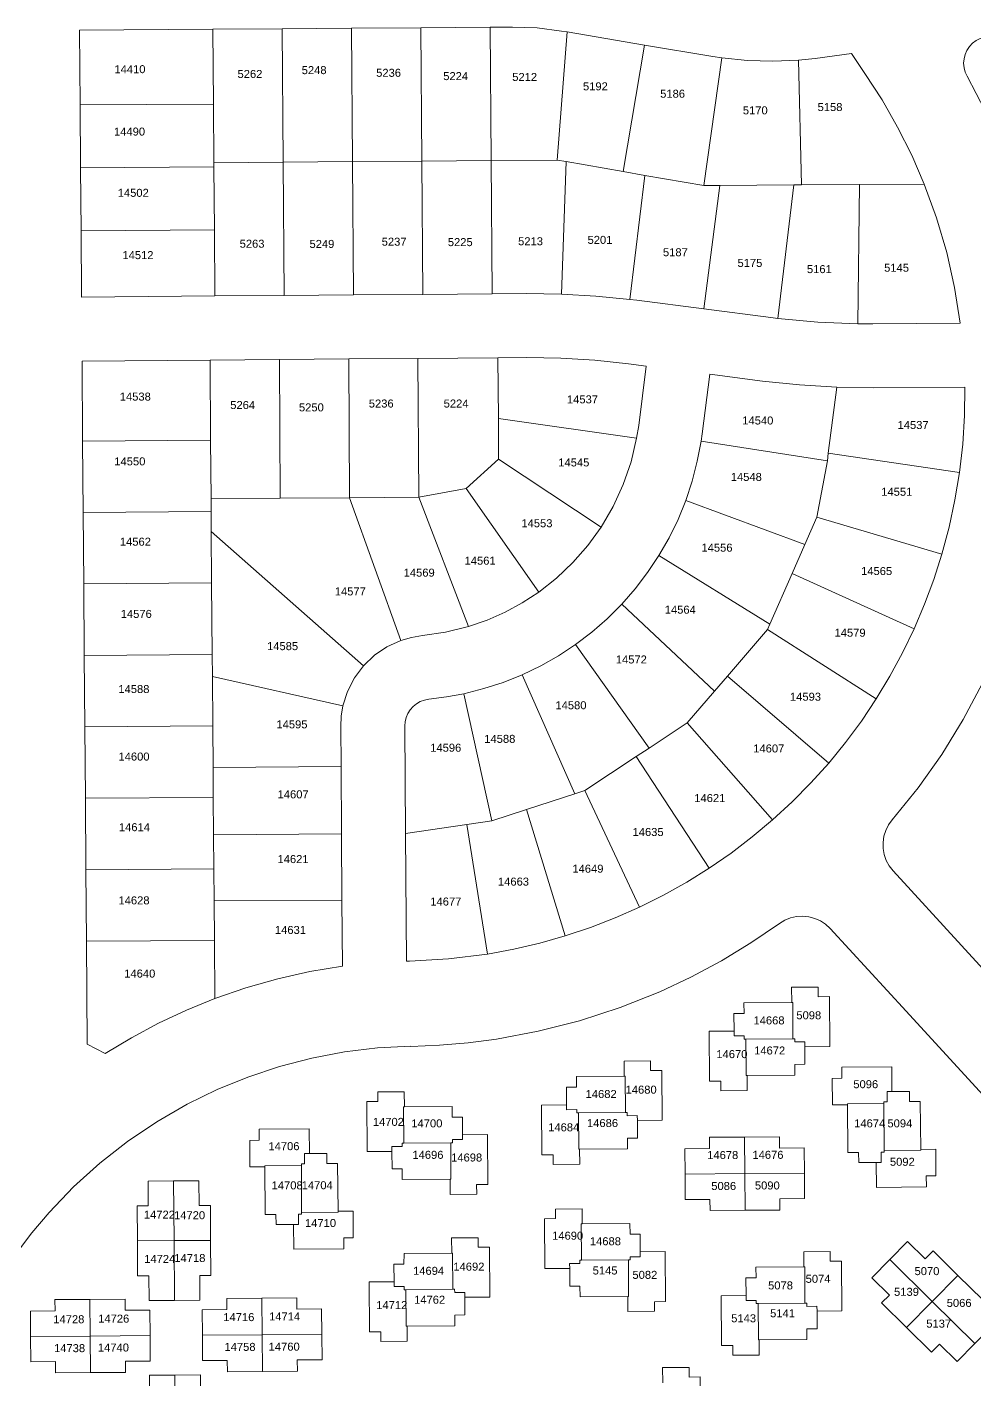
# Model space of a CAD drawing. Header units: feet. Extents: x 865220 to 2843432, y -2240498 to 970288.
# Drawn here: x 2839650 to 2840538, y 962051 to 963319 of the extents above; entities that cross this region are included whole.
import ezdxf
from ezdxf.enums import TextEntityAlignment as Align

# ---------------------------------------------------------------- set-up
doc = ezdxf.new("R2010")
doc.units = ezdxf.units.FT
doc.header["$LTSCALE"] = 0.015
doc.header["$MEASUREMENT"] = 0
doc.layers.add('Dakota County Addresses', color=7, linetype='Continuous')
doc.layers.add('Dakota County Parcels', color=7, linetype='Continuous')
doc.styles.add('Dimensions 100', font='arial.ttf')

# ---------------------------------------------------------------- blocks, each defined once
blk = doc.blocks.new('ACMAP_ANN_TEMPLATE_Dakota County Addresses')
at = {"layer": 'Dakota County Addresses', "style": 'Dimensions 100'}
blk.add_attdef('DakotaCountyAddress', text='', height=50, dxfattribs=at).set_placement((0, 0), align=Align.CENTER)

msp = doc.modelspace()

# ---------------------------------------------------------------- linework, layer by layer
at = {"layer": 'Dakota County Parcels', "lineweight": 5, "ltscale": 100}
for p, q in [((2839699, 963315.7), (2839823.9, 963316.6)), ((2839699.5, 963245.7), (2839699, 963315.7)), ((2839823.9, 963316.6), (2839888.9, 963317.1)), ((2839824.5, 963246.6), (2839823.9, 963316.6)), ((2839888.9, 963317.1), (2839953.9, 963317.6)), ((2839889.9, 963192.1), (2839888.9, 963317.1)), ((2839953.9, 963317.6), (2840018.9, 963318.1)), ((2839954.9, 963192.6), (2839953.9, 963317.6)), ((2840018.9, 963318.1), (2840083.9, 963318.6)), ((2840019.8, 963193.1), (2840018.9, 963318.1)), ((2840083.9, 963318.6), (2840104.8, 963318.7)), ((2840084.8, 963193.6), (2840083.9, 963318.6)), ((2840146.8, 963194), (2840156.3, 963314.1)), ((2840150.8, 963315), (2840156.3, 963314.1)), ((2840156.3, 963314.1), (2840228.7, 963301.9)), ((2840208.7, 963183.3), (2840228.7, 963301.9)), ((2840228.7, 963301.9), (2840292.6, 963291.1)), ((2840284.3, 963170.1), (2840301.2, 963289.8)), ((2840292.6, 963291.1), (2840301.2, 963289.8)), ((2840373, 963287.7), (2840388.7, 963289.3)), ((2840375.9, 963170.8), (2840373, 963287.7)), ((2840388.7, 963289.3), (2840422.6, 963293.8)), ((2840422.6, 963293.8), (2840435.4, 963275.2)), ((2839699.5, 963245.7), (2839824.5, 963246.6)), ((2839699.9, 963186.7), (2839699.5, 963245.7)), ((2839824.5, 963246.6), (2839824.9, 963191.6)), ((2839699.9, 963186.7), (2839824.9, 963187.6)), ((2839700.4, 963127.7), (2839699.9, 963186.7)), ((2839824.9, 963191.6), (2839889.9, 963192.1)), ((2839824.9, 963187.6), (2839824.9, 963191.6)), ((2839825.4, 963128.7), (2839824.9, 963187.6)), ((2839889.9, 963192.1), (2839954.9, 963192.6)), ((2839890.8, 963067.2), (2839889.9, 963192.1)), ((2839954.9, 963192.6), (2840019.8, 963193.1)), ((2839955.8, 963067.6), (2839954.9, 963192.6)), ((2840019.8, 963193.1), (2840084.8, 963193.6)), ((2840020.8, 963068.1), (2840019.8, 963193.1)), ((2840084.8, 963193.6), (2840146.8, 963194)), ((2840085.8, 963068.6), (2840084.8, 963193.6)), ((2840146.8, 963194), (2840155.2, 963192.6)), ((2840150.8, 963068.4), (2840155.2, 963192.6)), ((2840155.2, 963192.6), (2840208.7, 963183.3)), ((2840208.7, 963183.3), (2840228.9, 963179.7)), ((2840215, 963063.4), (2840228.9, 963179.7)), ((2840228.9, 963179.7), (2840284.3, 963170.1)), ((2840284.3, 963170.1), (2840299.3, 963170.2)), ((2840284.4, 963054.5), (2840299.3, 963170.2)), ((2840299.3, 963170.2), (2840368.7, 963170.7)), ((2840353.8, 963045.6), (2840368.7, 963170.7)), ((2840368.7, 963170.7), (2840375.9, 963170.8)), ((2840375.9, 963170.8), (2840430.2, 963171.2)), ((2840428.6, 963040.7), (2840430.2, 963171.2)), ((2840430.2, 963171.2), (2840490.9, 963171.6)), ((2839700.4, 963127.7), (2839825.4, 963128.7)), ((2839700.8, 963065.7), (2839700.4, 963127.7)), ((2839825.8, 963066.7), (2839825.4, 963128.7)), ((2839700.8, 963065.7), (2839825.8, 963066.7)), ((2839825.8, 963066.7), (2839890.8, 963067.2)), ((2839890.8, 963067.2), (2839955.8, 963067.6)), ((2839955.8, 963067.6), (2840020.8, 963068.1)), ((2840020.8, 963068.1), (2840085.8, 963068.6)), ((2840085.8, 963068.6), (2840117.8, 963068.9)), ((2840150.8, 963068.4), (2840117.8, 963068.9)), ((2840221.4, 963062.6), (2840215, 963063.4)), ((2840221.4, 963062.6), (2840284.4, 963054.5)), ((2840284.4, 963054.5), (2840347, 963046.4)), ((2840347, 963046.4), (2840353.8, 963045.6)), ((2840428.6, 963040.7), (2840442.6, 963040.7)), ((2840442.6, 963040.7), (2840524.7, 963041.3)), ((2840016.2, 963008.1), (2840091.2, 963008.7)), ((2840091.2, 963008.7), (2840118.2, 963008.9)), ((2840091.7, 962951.7), (2840091.2, 963008.7)), ((2839701.3, 963005.7), (2839821.3, 963006.6)), ((2839701.8, 962930.7), (2839701.3, 963005.7)), ((2839821.3, 963006.6), (2839886.3, 963007.1)), ((2839821.8, 962931.6), (2839821.3, 963006.6)), ((2839886.3, 963007.1), (2839951.3, 963007.6)), ((2839887.2, 962877.1), (2839886.3, 963007.1)), ((2839951.3, 963007.6), (2840016.2, 963008.1)), ((2839952.2, 962877.6), (2839951.3, 963007.6)), ((2840017.2, 962878.1), (2840016.2, 963008.1)), ((2840213.7, 963003.1), (2840230.3, 963001)), ((2840230.3, 963001), (2840223.2, 962945.2)), ((2840282.7, 962937.5), (2840289.9, 962993.3)), ((2840289.9, 962993.3), (2840339.4, 962986.9)), ((2840401, 962919.2), (2840409, 962981.2)), ((2840409, 962981.2), (2840443, 962980.7)), ((2840091.7, 962951.7), (2840221.3, 962933.3)), ((2840091.9, 962913.7), (2840091.7, 962951.7)), ((2840221.3, 962933.3), (2840223.2, 962945.2)), ((2840281.7, 962930.6), (2840282.7, 962937.5)), ((2839701.8, 962930.7), (2839821.8, 962931.6)), ((2839702.4, 962863.8), (2839701.8, 962930.7)), ((2839822.2, 962876.7), (2839821.8, 962931.6)), ((2840281.7, 962930.6), (2840400.1, 962912.2)), ((2840061.3, 962886.3), (2840091.9, 962913.7)), ((2840091.9, 962913.7), (2840188, 962849.9)), ((2840390.2, 962859.2), (2840400.1, 962912.2)), ((2840400.1, 962912.2), (2840401, 962919.2)), ((2840401, 962919.2), (2840524, 962901.3)), ((2840017.2, 962878.1), (2840061.3, 962886.3)), ((2840061.3, 962886.3), (2840129.5, 962789.1)), ((2839822.2, 962876.7), (2839887.2, 962877.1)), ((2839822.3, 962864.7), (2839822.2, 962876.7)), ((2839887.2, 962877.1), (2839952.2, 962877.6)), ((2839952.2, 962877.6), (2840017.2, 962878.1)), ((2839952.2, 962877.6), (2840000.2, 962743.8)), ((2840017.2, 962878.1), (2840063.6, 962756.9)), ((2840267.3, 962875), (2840379, 962833.8)), ((2839702.4, 962863.8), (2839822.3, 962864.7)), ((2839702.9, 962796.8), (2839702.4, 962863.8)), ((2839822.5, 962846), (2839822.3, 962864.7)), ((2840379, 962833.8), (2840390.2, 962859.2)), ((2840390.2, 962859.2), (2840507.5, 962824.8)), ((2839822.5, 962846), (2839965.1, 962720)), ((2839822.8, 962797.7), (2839822.5, 962846)), ((2840367.1, 962806.6), (2840379, 962833.8)), ((2840242.2, 962823.4), (2840346.3, 962759.1)), ((2840346.3, 962759.1), (2840367.1, 962806.6)), ((2840367.1, 962806.6), (2840481.5, 962754.7)), ((2839702.9, 962796.8), (2839822.8, 962797.7)), ((2839703.4, 962729.8), (2839702.9, 962796.8)), ((2839823.3, 962730.7), (2839822.8, 962797.7)), ((2840207.3, 962777.8), (2840294.2, 962696.1)), ((2840344, 962753.9), (2840346.3, 962759.1)), ((2840306.4, 962710.2), (2840344, 962753.9)), ((2840344, 962753.9), (2840445.9, 962689)), ((2839703.4, 962729.8), (2839823.3, 962730.7)), ((2839703.9, 962662.8), (2839703.4, 962729.8)), ((2839823.5, 962710.1), (2839823.3, 962730.7)), ((2840164, 962740), (2840232.9, 962642.8)), ((2839823.5, 962710.1), (2839945.9, 962682.4)), ((2839823.8, 962663.7), (2839823.5, 962710.1)), ((2840114, 962711.7), (2840163.3, 962600.1)), ((2840294.2, 962696.1), (2840306.4, 962710.2)), ((2840306.4, 962710.2), (2840401.4, 962628.9)), ((2840059.4, 962693.9), (2840085.5, 962574.7)), ((2840268.8, 962666.6), (2840294.2, 962696.1)), ((2840232.9, 962642.8), (2840268.8, 962666.6)), ((2840268.8, 962666.6), (2840348.8, 962575.6)), ((2839703.9, 962662.8), (2839823.8, 962663.7)), ((2839704.4, 962595.8), (2839703.9, 962662.8)), ((2839824.1, 962624.6), (2839823.8, 962663.7)), ((2839944.1, 962625.5), (2839943.8, 962663.1)), ((2840004.6, 962562.9), (2840003.8, 962663.6)), ((2840220.8, 962634.9), (2840232.9, 962642.8)), ((2840172.7, 962603.1), (2840220.8, 962634.9)), ((2840220.8, 962634.9), (2840289.4, 962530.3)), ((2839824.1, 962624.6), (2839944.1, 962625.5)), ((2839824.3, 962596.7), (2839824.1, 962624.6)), ((2839944.6, 962562.5), (2839944.1, 962625.5)), ((2840163.3, 962600.1), (2840172.7, 962603.1)), ((2840172.7, 962603.1), (2840224.1, 962493.8)), ((2839704.4, 962595.8), (2839824.3, 962596.7)), ((2839704.9, 962528.8), (2839704.4, 962595.8)), ((2839824.6, 962561.6), (2839824.3, 962596.7)), ((2840117.9, 962585.3), (2840163.3, 962600.1)), ((2840085.5, 962574.7), (2840117.9, 962585.3)), ((2840117.9, 962585.3), (2840154.4, 962466.8)), ((2840004.6, 962562.9), (2840062.2, 962571.3)), ((2840062.2, 962571.3), (2840085.5, 962574.7)), ((2840062.2, 962571.3), (2840081.5, 962449.8)), ((2839824.6, 962561.6), (2839944.6, 962562.5)), ((2839824.9, 962529.7), (2839824.6, 962561.6)), ((2839945, 962500.5), (2839944.6, 962562.5)), ((2840005.5, 962443.3), (2840004.6, 962562.9)), ((2839704.9, 962528.8), (2839824.9, 962529.7)), ((2839705.4, 962461.8), (2839704.9, 962528.8)), ((2839825.1, 962499.6), (2839824.9, 962529.7)), ((2839825.1, 962499.6), (2839945, 962500.5)), ((2839825.4, 962462.7), (2839825.1, 962499.6)), ((2839945.5, 962438.5), (2839945, 962500.5)), ((2839705.4, 962461.8), (2839825.4, 962462.7)), ((2839706.1, 962365.3), (2839705.4, 962461.8)), ((2839825.8, 962408.2), (2839825.4, 962462.7)), ((2840005.5, 962443.3), (2840008.3, 962443.3)), ((2840366.6, 962418.7), (2840391.4, 962418.9)), ((2840366.7, 962404.5), (2840366.6, 962418.7)), ((2840391.5, 962409.9), (2840391.4, 962418.9)), ((2840321.9, 962404.2), (2840366.7, 962404.5)), ((2840322, 962394.2), (2840321.9, 962404.2)), ((2840366.7, 962404.5), (2840367.6, 962404.5)), ((2840367.8, 962370.5), (2840367.6, 962404.5)), ((2840391.5, 962409.9), (2840402, 962410)), ((2840402.4, 962363.1), (2840402, 962410)), ((2840312.5, 962394.1), (2840322, 962394.2)), ((2840312.6, 962377.6), (2840312.5, 962394.1)), ((2840289.3, 962377.5), (2840312.6, 962377.6)), ((2840289.6, 962330.6), (2840289.3, 962377.5)), ((2840312.6, 962373.1), (2840312.6, 962377.6)), ((2839706.1, 962365.3), (2839722.9, 962356.5)), ((2840312.6, 962373.1), (2840322.1, 962373.1)), ((2840322.1, 962373.1), (2840322.1, 962370.1)), ((2840322.1, 962370.1), (2840323.8, 962370.1)), ((2840323.8, 962370.1), (2840367.8, 962370.5)), ((2840324.1, 962336.1), (2840323.8, 962370.1)), ((2840367.8, 962370.5), (2840369.5, 962370.5)), ((2840369.5, 962367.5), (2840369.5, 962370.5)), ((2840369.5, 962367.5), (2840379, 962367.6)), ((2840379, 962363), (2840379, 962367.6)), ((2840379, 962363), (2840402.4, 962363.1)), ((2840379.1, 962346.5), (2840379, 962363)), ((2840209.6, 962349.6), (2840234.4, 962349.7)), ((2840209.7, 962335.4), (2840209.6, 962349.6)), ((2840234.4, 962340.7), (2840234.4, 962349.7)), ((2840234.4, 962340.7), (2840244.9, 962340.8)), ((2840245.3, 962294), (2840244.9, 962340.8)), ((2840324.9, 962336.1), (2840369.7, 962336.4)), ((2840369.6, 962346.4), (2840379.1, 962346.5)), ((2840369.7, 962336.4), (2840369.6, 962346.4)), ((2840413.7, 962343.9), (2840460.5, 962344.2)), ((2840413.7, 962333.4), (2840413.7, 962343.9)), ((2840460.7, 962320.9), (2840460.5, 962344.2)), ((2840155.4, 962325), (2840164.9, 962325.1)), ((2840155.5, 962308.5), (2840155.4, 962325)), ((2840164.8, 962335.1), (2840209.7, 962335.4)), ((2840164.9, 962325.1), (2840164.8, 962335.1)), ((2840209.7, 962335.4), (2840210.5, 962335.4)), ((2840210.7, 962301.3), (2840210.5, 962335.4)), ((2840289.6, 962330.6), (2840300.1, 962330.7)), ((2840300.1, 962330.7), (2840300.2, 962321.7)), ((2840324.1, 962336.1), (2840324.9, 962336.1)), ((2840325, 962321.9), (2840324.9, 962336.1)), ((2840404.7, 962333.3), (2840413.7, 962333.4)), ((2840404.9, 962308.5), (2840404.7, 962333.3)), ((2839968.2, 962311.5), (2839978.7, 962311.6)), ((2839968.5, 962264.7), (2839968.2, 962311.5)), ((2839978.6, 962320.6), (2840003.4, 962320.8)), ((2839978.7, 962311.6), (2839978.6, 962320.6)), ((2840003.5, 962306.6), (2840003.4, 962320.8)), ((2840300.2, 962321.7), (2840325, 962321.9)), ((2840453.1, 962311.4), (2840456.1, 962311.4)), ((2840453.2, 962309.7), (2840453.1, 962311.4)), ((2840456.1, 962311.4), (2840456.1, 962320.9)), ((2840460.7, 962320.9), (2840456.1, 962320.9)), ((2840477.2, 962321), (2840460.7, 962320.9)), ((2840477.2, 962311.5), (2840477.2, 962321)), ((2840477.2, 962311.5), (2840487.2, 962311.6)), ((2840487.6, 962266.8), (2840487.2, 962311.6)), ((2840002.7, 962306.6), (2840003.5, 962306.6)), ((2840003, 962272.5), (2840002.7, 962306.6)), ((2840003.5, 962306.6), (2840048.4, 962307)), ((2840048.4, 962297), (2840048.4, 962307)), ((2840132.2, 962308.3), (2840155.5, 962308.5)), ((2840132.5, 962261.5), (2840132.2, 962308.3)), ((2840155.6, 962303.9), (2840155.5, 962308.5)), ((2840155.6, 962303.9), (2840165.1, 962304)), ((2840165.1, 962304), (2840165.1, 962301)), ((2840165.1, 962301), (2840166.8, 962301)), ((2840166.8, 962301), (2840210.7, 962301.3)), ((2840167, 962266.9), (2840166.8, 962301)), ((2840210.7, 962301.3), (2840212.4, 962301.3)), ((2840212.4, 962298.3), (2840212.4, 962301.3)), ((2840212.4, 962298.3), (2840221.9, 962298.4)), ((2840222, 962293.8), (2840221.9, 962298.4)), ((2840404.9, 962308.5), (2840419.1, 962308.6)), ((2840419.1, 962309.4), (2840453.2, 962309.7)), ((2840419.1, 962308.6), (2840419.1, 962309.4)), ((2840419.4, 962263.8), (2840419.1, 962308.6)), ((2840453.5, 962265.7), (2840453.2, 962309.7)), ((2839867.4, 962285.8), (2839914.2, 962286.1)), ((2839867.5, 962275.3), (2839867.4, 962285.8)), ((2839914.4, 962262.8), (2839914.2, 962286.1)), ((2840057.9, 962297), (2840048.4, 962297)), ((2840058.1, 962280.5), (2840057.9, 962297)), ((2840222, 962293.8), (2840245.3, 962294)), ((2840222.1, 962277.3), (2840222, 962293.8)), ((2839858.5, 962275.2), (2839867.5, 962275.3)), ((2839858.6, 962250.4), (2839858.5, 962275.2)), ((2840048.6, 962275.9), (2840058.1, 962275.9)), ((2840048.6, 962272.9), (2840048.6, 962275.9)), ((2840081.4, 962280.7), (2840058.1, 962280.5)), ((2840058.1, 962275.9), (2840058.1, 962280.5)), ((2840081.7, 962233.9), (2840081.4, 962280.7)), ((2840212.6, 962277.3), (2840222.1, 962277.3)), ((2840212.7, 962267.3), (2840212.6, 962277.3)), ((2840289.6, 962278.1), (2840322.4, 962278.3)), ((2840289.6, 962267.6), (2840289.6, 962278.1)), ((2840322.4, 962278.3), (2840355.2, 962278.5)), ((2840322.6, 962244), (2840322.4, 962278.3)), ((2840355.2, 962278.5), (2840355.3, 962268)), ((2839914.4, 962262.8), (2839909.8, 962262.8)), ((2839909.9, 962253.3), (2839909.8, 962262.8)), ((2839930.9, 962262.9), (2839914.4, 962262.8)), ((2839930.9, 962253.4), (2839930.9, 962262.9)), ((2839968.5, 962264.7), (2839991.9, 962264.9)), ((2839991.8, 962269.5), (2840001.3, 962269.5)), ((2839991.9, 962264.9), (2839991.8, 962269.5)), ((2839992, 962248.4), (2839991.9, 962264.9)), ((2840001.3, 962272.5), (2840003, 962272.5)), ((2840001.3, 962269.5), (2840001.3, 962272.5)), ((2840003, 962272.5), (2840047, 962272.9)), ((2840047.2, 962238.8), (2840047, 962272.9)), ((2840047, 962272.9), (2840048.6, 962272.9)), ((2840132.5, 962261.5), (2840143, 962261.6)), ((2840143, 962261.6), (2840143.1, 962252.6)), ((2840167, 962266.9), (2840167.8, 962266.9)), ((2840167.8, 962266.9), (2840212.7, 962267.3)), ((2840167.9, 962252.8), (2840167.8, 962266.9)), ((2840266.5, 962267.4), (2840289.6, 962267.6)), ((2840266.7, 962243.6), (2840266.5, 962267.4)), ((2840355.3, 962268), (2840378.5, 962268.2)), ((2840378.6, 962244.4), (2840378.5, 962268.2)), ((2840419.4, 962263.8), (2840429.4, 962263.9)), ((2840429.4, 962263.9), (2840429.5, 962254.4)), ((2840450.6, 962254.5), (2840450.5, 962264)), ((2840450.5, 962264), (2840453.5, 962264)), ((2840453.5, 962265.7), (2840487.6, 962265.9)), ((2840453.5, 962264), (2840453.5, 962265.7)), ((2840487.6, 962266.8), (2840501.7, 962266.9)), ((2840487.6, 962265.9), (2840487.6, 962266.8)), ((2840501.9, 962242.1), (2840501.7, 962266.9)), ((2839858.6, 962250.4), (2839872.8, 962250.5)), ((2839872.8, 962251.3), (2839906.9, 962251.6)), ((2839872.8, 962250.5), (2839872.8, 962251.3)), ((2839873.1, 962205.7), (2839872.8, 962250.5)), ((2839906.9, 962251.6), (2839906.9, 962253.3)), ((2839906.9, 962253.3), (2839909.9, 962253.3)), ((2839907.2, 962207.6), (2839906.9, 962251.6)), ((2839930.9, 962253.4), (2839940.9, 962253.5)), ((2839941.3, 962208.7), (2839940.9, 962253.5)), ((2839992, 962248.4), (2840001.5, 962248.5)), ((2840001.5, 962248.5), (2840001.5, 962238.5)), ((2840143.1, 962252.6), (2840167.9, 962252.8)), ((2840429.5, 962254.4), (2840446, 962254.5)), ((2840446, 962254.5), (2840450.6, 962254.5)), ((2840446.2, 962231.1), (2840446, 962254.5)), ((2839763.3, 962237), (2839787.1, 962237.2)), ((2839763.4, 962213.9), (2839763.3, 962237)), ((2839787.1, 962237.2), (2839810.9, 962237.4)), ((2839787.5, 962181.2), (2839787.1, 962237.2)), ((2839811.1, 962214.2), (2839810.9, 962237.4)), ((2840001.5, 962238.5), (2840046.4, 962238.8)), ((2840046.5, 962224.6), (2840046.4, 962238.8)), ((2840046.4, 962238.8), (2840047.2, 962238.8)), ((2840266.7, 962243.6), (2840322.6, 962244)), ((2840266.8, 962219.7), (2840266.7, 962243.6)), ((2840322.6, 962244), (2840378.6, 962244.4)), ((2840322.9, 962209.7), (2840322.6, 962244)), ((2840378.8, 962220.6), (2840378.6, 962244.4)), ((2840492.9, 962242), (2840501.9, 962242.1)), ((2840493, 962231.5), (2840492.9, 962242)), ((2840046.5, 962224.6), (2840071.3, 962224.8)), ((2840071.2, 962233.8), (2840081.7, 962233.9)), ((2840071.3, 962224.8), (2840071.2, 962233.8)), ((2840446.2, 962231.1), (2840493, 962231.5)), ((2839752.9, 962213.8), (2839763.4, 962213.9)), ((2839753.2, 962181), (2839752.9, 962213.8)), ((2839811.1, 962214.2), (2839821.6, 962214.3)), ((2839821.8, 962181.5), (2839821.6, 962214.3)), ((2840145.2, 962210.8), (2840170.1, 962211)), ((2840145.3, 962201.9), (2840145.2, 962210.8)), ((2840170.2, 962196.9), (2840170.1, 962211)), ((2840266.8, 962219.7), (2840290, 962219.9)), ((2840290, 962219.9), (2840290.1, 962209.4)), ((2840290.1, 962209.4), (2840322.9, 962209.7)), ((2840322.9, 962209.7), (2840355.7, 962209.9)), ((2840355.6, 962220.4), (2840378.8, 962220.6)), ((2840355.7, 962209.9), (2840355.6, 962220.4)), ((2839873.1, 962205.7), (2839883.1, 962205.8)), ((2839883.1, 962205.8), (2839883.2, 962196.3)), ((2839904.3, 962196.4), (2839904.2, 962205.9)), ((2839904.2, 962205.9), (2839907.2, 962205.9)), ((2839907.2, 962207.6), (2839941.3, 962207.9)), ((2839907.2, 962205.9), (2839907.2, 962207.6)), ((2839941.3, 962208.7), (2839955.4, 962208.8)), ((2839941.3, 962207.9), (2839941.3, 962208.7)), ((2839955.6, 962184), (2839955.4, 962208.8)), ((2840134.8, 962201.8), (2840145.3, 962201.9)), ((2840135.2, 962155), (2840134.8, 962201.8)), ((2840169.6, 962162.8), (2840169.3, 962196.9)), ((2840169.3, 962196.9), (2840170.2, 962196.9)), ((2840170.2, 962196.9), (2840215, 962197.2)), ((2840215.1, 962187.2), (2840215, 962197.2)), ((2839883.2, 962196.3), (2839899.7, 962196.4)), ((2839899.7, 962196.4), (2839904.3, 962196.4)), ((2839899.9, 962173.1), (2839899.7, 962196.4)), ((2840224.6, 962187.3), (2840215.1, 962187.2)), ((2840224.7, 962170.8), (2840224.6, 962187.3)), ((2839753.2, 962181), (2839787.5, 962181.2)), ((2839753.4, 962148.1), (2839753.2, 962181)), ((2839787.5, 962181.2), (2839821.8, 962181.5)), ((2839787.9, 962125.2), (2839787.5, 962181.2)), ((2839822.1, 962148.7), (2839821.8, 962181.5)), ((2839899.9, 962173.1), (2839946.7, 962173.4)), ((2839946.6, 962183.9), (2839955.6, 962184)), ((2839946.7, 962173.4), (2839946.6, 962183.9)), ((2840047.8, 962183.8), (2840072.6, 962184)), ((2840047.8, 962183.8), (2840047.9, 962169.6)), ((2840072.7, 962175), (2840072.6, 962184)), ((2840072.7, 962175), (2840083.2, 962175.1)), ((2840083.5, 962128.2), (2840083.2, 962175.1)), ((2840458.6, 962163.5), (2840475.3, 962180.4)), ((2840475.3, 962180.4), (2840491.8, 962164.2)), ((2840491.8, 962164.2), (2840499.2, 962171.7)), ((2840499.2, 962171.7), (2840522.6, 962148.6)), ((2839993.6, 962159.2), (2840003.1, 962159.3)), ((2839993.8, 962142.7), (2839993.6, 962159.2)), ((2840003.1, 962159.3), (2840003.2, 962169.1)), ((2840003.2, 962169.1), (2840047.9, 962169.6)), ((2840047.9, 962169.6), (2840048.7, 962169.6)), ((2840049, 962135.6), (2840048.7, 962169.6)), ((2840158.4, 962159.7), (2840167.9, 962159.8)), ((2840158.5, 962155.1), (2840158.4, 962159.7)), ((2840167.9, 962162.8), (2840169.6, 962162.8)), ((2840167.9, 962159.8), (2840167.9, 962162.8)), ((2840169.6, 962162.8), (2840213.6, 962163.1)), ((2840213.8, 962129), (2840213.6, 962163.1)), ((2840213.6, 962163.1), (2840215.2, 962163.1)), ((2840215.2, 962166.1), (2840224.7, 962166.2)), ((2840215.2, 962163.1), (2840215.2, 962166.1)), ((2840248, 962170.9), (2840224.7, 962170.8)), ((2840224.7, 962166.2), (2840224.7, 962170.8)), ((2840248.4, 962124.1), (2840248, 962170.9)), ((2840377.9, 962170.8), (2840402.8, 962171)), ((2840378, 962156.7), (2840377.9, 962170.8)), ((2840402.8, 962162), (2840402.8, 962171)), ((2840402.8, 962162), (2840413.3, 962162.1)), ((2840413.7, 962115.3), (2840413.3, 962162.1)), ((2840441.9, 962146.5), (2840458.6, 962163.5)), ((2840458.6, 962163.5), (2840498.5, 962124.2)), ((2839763.9, 962148.2), (2839753.4, 962148.1)), ((2839764.1, 962125.1), (2839763.9, 962148.2)), ((2839811.6, 962148.6), (2839822.1, 962148.7)), ((2839811.7, 962125.4), (2839811.6, 962148.6)), ((2840135.2, 962155), (2840158.5, 962155.1)), ((2840158.6, 962138.6), (2840158.5, 962155.1)), ((2840323.9, 962129.8), (2840323.8, 962146.3)), ((2840323.8, 962146.3), (2840333.3, 962146.3)), ((2840333.2, 962156.3), (2840378, 962156.7)), ((2840333.3, 962146.3), (2840333.2, 962156.3)), ((2840378, 962156.7), (2840378.9, 962156.7)), ((2840379.1, 962122.6), (2840378.9, 962156.7)), ((2840458.4, 962130.2), (2840441.9, 962146.5)), ((2840498.5, 962124.2), (2840522.6, 962148.6)), ((2840522.6, 962148.6), (2840546, 962125.6)), ((2839970.4, 962142.6), (2839993.8, 962142.7)), ((2839970.8, 962095.7), (2839970.4, 962142.6)), ((2839993.8, 962138.2), (2839993.8, 962142.7)), ((2839993.8, 962138.2), (2840003.3, 962138.2)), ((2840003.3, 962138.2), (2840003.3, 962135.2)), ((2840003.3, 962135.2), (2840005, 962135.2)), ((2840005, 962135.2), (2840049, 962135.6)), ((2840005.2, 962101.2), (2840005, 962135.2)), ((2840049, 962135.6), (2840050.6, 962135.6)), ((2840050.7, 962132.6), (2840050.6, 962135.6)), ((2840158.6, 962138.6), (2840168.1, 962138.7)), ((2840168.1, 962138.7), (2840168.2, 962128.7)), ((2839675.9, 962125.9), (2839708.7, 962126.2)), ((2839676, 962115.4), (2839675.9, 962125.9)), ((2839708.7, 962126.2), (2839741.6, 962126.4)), ((2839709, 962091.8), (2839708.7, 962126.2)), ((2839741.6, 962126.4), (2839741.6, 962115.9)), ((2839764.1, 962125.1), (2839787.9, 962125.2)), ((2839787.9, 962125.2), (2839811.7, 962125.4)), ((2839837.1, 962127.1), (2839869.9, 962127.3)), ((2839837.1, 962116.6), (2839837.1, 962127.1)), ((2839869.9, 962127.3), (2839902.7, 962127.6)), ((2839870.1, 962093), (2839869.9, 962127.3)), ((2839902.7, 962127.6), (2839902.8, 962117.1)), ((2840050.7, 962132.6), (2840060.2, 962132.6)), ((2840060.2, 962128.1), (2840060.2, 962132.6)), ((2840060.2, 962128.1), (2840083.5, 962128.2)), ((2840060.3, 962111.6), (2840060.2, 962128.1)), ((2840168.2, 962128.7), (2840213, 962129)), ((2840213, 962129), (2840213.8, 962129)), ((2840213.1, 962114.9), (2840213, 962129)), ((2840237.9, 962124), (2840248.4, 962124.1)), ((2840237.9, 962115), (2840237.9, 962124)), ((2840300.6, 962129.6), (2840323.9, 962129.8)), ((2840300.9, 962082.8), (2840300.6, 962129.6)), ((2840324, 962125.2), (2840323.9, 962129.8)), ((2840324, 962125.2), (2840333.5, 962125.2)), ((2840333.5, 962125.2), (2840333.5, 962122.3)), ((2840333.5, 962122.3), (2840335.1, 962122.3)), ((2840335.1, 962122.3), (2840379.1, 962122.6)), ((2840335.4, 962088.2), (2840335.1, 962122.3)), ((2840379.1, 962122.6), (2840380.8, 962122.6)), ((2840380.8, 962119.6), (2840380.8, 962122.6)), ((2840451, 962122.8), (2840458.4, 962130.2)), ((2840451, 962122.8), (2840474.4, 962099.7)), ((2840474.4, 962099.7), (2840498.5, 962124.2)), ((2840498.5, 962124.2), (2840538.4, 962084.9)), ((2839652.8, 962115.2), (2839676, 962115.4)), ((2839653, 962091.4), (2839652.8, 962115.2)), ((2839741.6, 962115.9), (2839764.8, 962116.1)), ((2839764.8, 962116.1), (2839765, 962092.2)), ((2839814, 962116.4), (2839837.1, 962116.6)), ((2839814.1, 962092.6), (2839814, 962116.4)), ((2839902.8, 962117.1), (2839925.9, 962117.2)), ((2839925.9, 962117.2), (2839926.1, 962093.4)), ((2840050.8, 962111.5), (2840060.3, 962111.6)), ((2840050.9, 962101.5), (2840050.8, 962111.5)), ((2840213.1, 962114.9), (2840237.9, 962115)), ((2840380.8, 962119.6), (2840390.3, 962119.7)), ((2840390.4, 962115.1), (2840390.3, 962119.7)), ((2840390.4, 962115.1), (2840413.7, 962115.3)), ((2840390.5, 962098.6), (2840390.4, 962115.1)), ((2839970.8, 962095.7), (2839981.3, 962095.8)), ((2839981.3, 962095.8), (2839981.3, 962086.8)), ((2840005.2, 962101.2), (2840006.1, 962101.2)), ((2840006.1, 962101.2), (2840050.9, 962101.5)), ((2840006.2, 962087), (2840006.1, 962101.2)), ((2840381, 962098.5), (2840390.5, 962098.6)), ((2840381, 962088.5), (2840381, 962098.5)), ((2840474.4, 962099.7), (2840497.8, 962076.7)), ((2840555.1, 962101.8), (2840538.4, 962084.9)), ((2839653, 962091.4), (2839709, 962091.8)), ((2839653.2, 962067.6), (2839653, 962091.4)), ((2839709, 962091.8), (2839765, 962092.2)), ((2839709.2, 962057.5), (2839709, 962091.8)), ((2839765, 962092.2), (2839765.1, 962068.4)), ((2839814.1, 962092.6), (2839870.1, 962093)), ((2839814.3, 962068.8), (2839814.1, 962092.6)), ((2839870.1, 962093), (2839926.1, 962093.4)), ((2839870.4, 962058.7), (2839870.1, 962093)), ((2839926.1, 962093.4), (2839926.3, 962069.6)), ((2839981.3, 962086.8), (2840006.2, 962087)), ((2840300.9, 962082.8), (2840311.4, 962082.8)), ((2840311.4, 962082.8), (2840311.5, 962073.8)), ((2840335.4, 962088.2), (2840336.2, 962088.2)), ((2840336.2, 962088.2), (2840381, 962088.5)), ((2840336.3, 962074), (2840336.2, 962088.2)), ((2840497.8, 962076.7), (2840505.2, 962084.2)), ((2840505.2, 962084.2), (2840521.7, 962067.9)), ((2840538.4, 962084.9), (2840521.7, 962067.9)), ((2840311.5, 962073.8), (2840336.3, 962074)), ((2839653.2, 962067.6), (2839676.3, 962067.8)), ((2839676.3, 962067.8), (2839676.4, 962057.3)), ((2839676.4, 962057.3), (2839709.2, 962057.5)), ((2839709.2, 962057.5), (2839742.1, 962057.7)), ((2839742, 962068.2), (2839765.1, 962068.4)), ((2839742.1, 962057.7), (2839742, 962068.2)), ((2839814.3, 962068.8), (2839837.5, 962068.9)), ((2839837.5, 962068.9), (2839837.6, 962058.4)), ((2839837.6, 962058.4), (2839870.4, 962058.7)), ((2839870.4, 962058.7), (2839903.2, 962058.9)), ((2839903.1, 962069.4), (2839926.3, 962069.6)), ((2839903.2, 962058.9), (2839903.1, 962069.4)), ((2840245.6, 962062.3), (2840270.5, 962062.4)), ((2840245.6, 962062.3), (2840245.8, 962048.1)), ((2840270.5, 962053.4), (2840270.5, 962062.4)), ((2839764.6, 962055.1), (2839788.4, 962055.2)), ((2839764.8, 962031.9), (2839764.6, 962055.1)), ((2839788.4, 962055.2), (2839812.2, 962055.4)), ((2839788.8, 961999.2), (2839788.4, 962055.2)), ((2839812.4, 962032.2), (2839812.2, 962055.4)), ((2840270.5, 962053.4), (2840281, 962053.5)), ((2840281.4, 962006.7), (2840281, 962053.5))]:
    msp.add_line(p, q, dxfattribs=at)
for points in [[(2840150.8, 963315), (2840127.9, 963317.9), (2840104.8, 963318.7)], [(2840551.6, 963309.8), (2840547.5, 963309.3), (2840543.4, 963308), (2840539.7, 963306.1), (2840536.3, 963303.5), (2840533.4, 963300.5), (2840531, 963296.9), (2840529.3, 963293.1), (2840528.3, 963289), (2840527.9, 963284.8), (2840528.3, 963280.6), (2840529.4, 963276.5), (2840531.1, 963272.6)], [(2840301.2, 963289.8), (2840325.1, 963287.3), (2840349.1, 963286.6), (2840373, 963287.7)], [(2840490.9, 963171.6), (2840479.2, 963198.6), (2840466, 963224.9), (2840451.4, 963250.5), (2840435.4, 963275.2)], [(2840576, 963172.3), (2840563, 963206.6), (2840548.1, 963240.1), (2840531.1, 963272.6)], [(2840524.7, 963041.3), (2840519.4, 963074.6), (2840512, 963107.5), (2840502.5, 963139.9), (2840490.9, 963171.6)], [(2840215, 963063.4), (2840182.9, 963066.5), (2840150.8, 963068.4)], [(2840353.8, 963045.6), (2840391.1, 963042.1), (2840428.6, 963040.7)], [(2840213.7, 963003.1), (2840182, 963006.5), (2840150.1, 963008.4), (2840118.2, 963008.9)], [(2840339.4, 962986.9), (2840374.1, 962983.3), (2840409, 962981.2)], [(2840443, 962980.7), (2840528.9, 962981.3), (2840528.9, 962981.3)], [(2840524, 962901.3), (2840527, 962927.9), (2840528.6, 962954.6), (2840528.9, 962981.3)], [(2840188, 962849.9), (2840199.4, 962869.4), (2840208.8, 962889.9), (2840216.1, 962911.3), (2840221.3, 962933.3)], [(2840267.3, 962875), (2840273.3, 962893.2), (2840278.1, 962911.7), (2840281.7, 962930.6)], [(2840507.5, 962824.8), (2840514.3, 962850), (2840519.7, 962875.6), (2840524, 962901.3)], [(2840242.2, 962823.4), (2840251.7, 962840), (2840260.1, 962857.2), (2840267.3, 962875)], [(2840129.5, 962789.1), (2840146.2, 962802.2), (2840161.6, 962816.8), (2840175.5, 962832.7), (2840188, 962849.9)], [(2840207.3, 962777.8), (2840219.9, 962792.2), (2840231.6, 962807.4), (2840242.2, 962823.4)], [(2840481.5, 962754.7), (2840491.3, 962777.7), (2840500, 962801), (2840507.5, 962824.8)], [(2840063.6, 962756.9), (2840081, 962762.9), (2840097.9, 962770.3), (2840114.1, 962779.1), (2840129.5, 962789.1)], [(2840164, 962740), (2840179.2, 962751.6), (2840193.7, 962764.2), (2840207.3, 962777.8)], [(2840020.4, 962748.3), (2840042.2, 962751.6), (2840063.6, 962756.9)], [(2840000.2, 962743.8), (2839987.2, 962737.8), (2839975.4, 962729.9), (2839965.1, 962720)], [(2840020.4, 962748.3), (2840010.2, 962746.7), (2840000.2, 962743.8)], [(2840445.9, 962689), (2840458.8, 962710.3), (2840470.7, 962732.2), (2840481.5, 962754.7)], [(2840114, 962711.7), (2840131.3, 962720), (2840148, 962729.5), (2840164, 962740)], [(2840460.9, 962575.7), (2840485.1, 962605.6), (2840507.3, 962637), (2840527.5, 962669.7), (2840545.6, 962703.6), (2840561.6, 962738.6)], [(2839965.1, 962720), (2839956.6, 962708.6), (2839950.2, 962696), (2839945.9, 962682.4)], [(2840059.4, 962693.9), (2840078, 962698.6), (2840096.2, 962704.5), (2840114, 962711.7)], [(2840026.3, 962688.6), (2840043, 962690.8), (2840059.4, 962693.9)], [(2839945.9, 962682.4), (2839944.3, 962672.8), (2839943.8, 962663.1)], [(2840026.3, 962688.6), (2840022.3, 962687.9), (2840018.4, 962686.5), (2840014.9, 962684.5), (2840011.7, 962681.9), (2840008.9, 962678.9), (2840006.7, 962675.4), (2840005.1, 962671.6), (2840004.1, 962667.6), (2840003.8, 962663.6)], [(2840401.4, 962628.9), (2840417.1, 962648.2), (2840432, 962668.2), (2840445.9, 962689)], [(2840348.8, 962575.6), (2840367.2, 962592.6), (2840384.7, 962610.3), (2840401.4, 962628.9)], [(2840289.4, 962530.3), (2840309.9, 962544.5), (2840329.7, 962559.6), (2840348.8, 962575.6)], [(2840460.9, 962575.7), (2840457.5, 962571), (2840454.9, 962565.8), (2840453.1, 962560.3), (2840452.3, 962554.5), (2840452.4, 962548.7), (2840453.4, 962543), (2840455.3, 962537.5), (2840458.1, 962532.4), (2840461.7, 962527.8)], [(2840224.1, 962493.8), (2840246.4, 962504.9), (2840268.2, 962517.1), (2840289.4, 962530.3)], [(2840461.7, 962527.8), (2840590, 962388), (2840731.3, 962234.1)], [(2840154.4, 962466.8), (2840178, 962474.7), (2840201.3, 962483.7), (2840224.1, 962493.8)], [(2840009.6, 962363.3), (2840036.4, 962364.5), (2840063.2, 962366.7), (2840089.8, 962370.2), (2840129.1, 962377.5), (2840167.8, 962387.3), (2840205.8, 962399.7), (2840242.9, 962414.5), (2840272.2, 962428.2), (2840300.8, 962443.5), (2840328.5, 962460.3), (2840355.2, 962478.5)], [(2840402.8, 962473.8), (2840398.5, 962477.7), (2840393.7, 962480.9), (2840388.4, 962483.3), (2840382.8, 962484.8), (2840377, 962485.4), (2840371.2, 962485.1), (2840365.5, 962483.8), (2840360.1, 962481.6), (2840355.2, 962478.6)], [(2840081.5, 962449.8), (2840106.1, 962454.4), (2840130.4, 962460), (2840154.4, 962466.8)], [(2840402.8, 962473.8), (2840473.9, 962396.3), (2840590.6, 962269), (2840672.3, 962180)], [(2839945.5, 962438.5), (2839915, 962433.5), (2839884.8, 962426.7), (2839855, 962418.3), (2839825.8, 962408.2)], [(2840008.3, 962443.3), (2840045, 962445.3), (2840081.5, 962449.8)], [(2839825.8, 962408.2), (2839799.1, 962397.4), (2839772.9, 962385.1), (2839747.5, 962371.4), (2839722.9, 962356.5)], [(2840009.6, 962363.5), (2839978.4, 962361.8), (2839947.3, 962358.1), (2839916.6, 962352.3), (2839886.4, 962344.4), (2839856.8, 962334.6), (2839828, 962322.8), (2839800, 962309.2), (2839771.3, 962292.6), (2839743.9, 962274.1), (2839717.9, 962253.7), (2839693.3, 962231.5), (2839670.4, 962207.6), (2839654.1, 962188.4), (2839638.9, 962168.3), (2839624.8, 962147.4)]]:
    msp.add_lwpolyline(points, dxfattribs=at)

# ---------------------------------------------------------------- block references
at = {"layer": 'Dakota County Addresses', "lineweight": 5, "ltscale": 100, "xscale": 0.15, "yscale": 0.15, "zscale": 0.15}
for p, values in [((2839746.2, 963275.5), {'DakotaCountyAddress': '14410'}), ((2839858.7, 963271), {'DakotaCountyAddress': '5262'}), ((2839918.9, 963274.6), {'DakotaCountyAddress': '5248'}), ((2839988.7, 963272.1), {'DakotaCountyAddress': '5236'}), ((2840051.6, 963269), {'DakotaCountyAddress': '5224'}), ((2840116.3, 963268.2), {'DakotaCountyAddress': '5212'}), ((2840182.6, 963259.4), {'DakotaCountyAddress': '5192'}), ((2840255, 963252.5), {'DakotaCountyAddress': '5186'}), ((2840332.5, 963236.9), {'DakotaCountyAddress': '5170'}), ((2840402.6, 963240), {'DakotaCountyAddress': '5158'}), ((2839745.8, 963217), {'DakotaCountyAddress': '14490'}), ((2839749.3, 963159.6), {'DakotaCountyAddress': '14502'}), ((2840186.9, 963115.5), {'DakotaCountyAddress': '5201'}), ((2839860.7, 963111.9), {'DakotaCountyAddress': '5263'}), ((2839926.2, 963111.7), {'DakotaCountyAddress': '5249'}), ((2839993.9, 963113.8), {'DakotaCountyAddress': '5237'}), ((2840055.9, 963113.4), {'DakotaCountyAddress': '5225'}), ((2840121.8, 963114.2), {'DakotaCountyAddress': '5213'}), ((2840257.6, 963103.9), {'DakotaCountyAddress': '5187'}), ((2839753.7, 963101.2), {'DakotaCountyAddress': '14512'}), ((2840327.5, 963093.9), {'DakotaCountyAddress': '5175'}), ((2840392.6, 963088.1), {'DakotaCountyAddress': '5161'}), ((2840465, 963089.4), {'DakotaCountyAddress': '5145'}), ((2839751.2, 962968.6), {'DakotaCountyAddress': '14538'}), ((2840170.5, 962966), {'DakotaCountyAddress': '14537'}), ((2839851.9, 962960.7), {'DakotaCountyAddress': '5264'}), ((2839916.3, 962958.5), {'DakotaCountyAddress': '5250'}), ((2839981.8, 962962.1), {'DakotaCountyAddress': '5236'}), ((2840052, 962962.1), {'DakotaCountyAddress': '5224'}), ((2840334.9, 962946.2), {'DakotaCountyAddress': '14540'}), ((2840480.5, 962942), {'DakotaCountyAddress': '14537'}), ((2839746.1, 962907.9), {'DakotaCountyAddress': '14550'}), ((2840162.4, 962906.9), {'DakotaCountyAddress': '14545'}), ((2840324.1, 962893.3), {'DakotaCountyAddress': '14548'}), ((2840465.2, 962879.4), {'DakotaCountyAddress': '14551'}), ((2840127.8, 962849.9), {'DakotaCountyAddress': '14553'}), ((2839751.3, 962832.6), {'DakotaCountyAddress': '14562'}), ((2840296.6, 962827), {'DakotaCountyAddress': '14556'}), ((2840074.5, 962814.8), {'DakotaCountyAddress': '14561'}), ((2840017.4, 962803.6), {'DakotaCountyAddress': '14569'}), ((2840446.3, 962805.1), {'DakotaCountyAddress': '14565'}), ((2839952.8, 962786), {'DakotaCountyAddress': '14577'}), ((2839752.1, 962764.9), {'DakotaCountyAddress': '14576'}), ((2840262.2, 962768.9), {'DakotaCountyAddress': '14564'}), ((2840421.4, 962747.3), {'DakotaCountyAddress': '14579'}), ((2839889.3, 962734.7), {'DakotaCountyAddress': '14585'}), ((2840216.3, 962722.2), {'DakotaCountyAddress': '14572'}), ((2839749.9, 962694.5), {'DakotaCountyAddress': '14588'}), ((2840379.6, 962687.3), {'DakotaCountyAddress': '14593'}), ((2840159.7, 962679.3), {'DakotaCountyAddress': '14580'}), ((2839898.1, 962661.4), {'DakotaCountyAddress': '14595'}), ((2840093, 962647.8), {'DakotaCountyAddress': '14588'}), ((2840042.3, 962639.5), {'DakotaCountyAddress': '14596'}), ((2840345.2, 962638.8), {'DakotaCountyAddress': '14607'}), ((2839750, 962631.2), {'DakotaCountyAddress': '14600'}), ((2839899.2, 962595.8), {'DakotaCountyAddress': '14607'}), ((2840289.9, 962592.3), {'DakotaCountyAddress': '14621'}), ((2839750.4, 962565), {'DakotaCountyAddress': '14614'}), ((2840232, 962560.5), {'DakotaCountyAddress': '14635'}), ((2839899.1, 962535.1), {'DakotaCountyAddress': '14621'}), ((2840175.6, 962526.1), {'DakotaCountyAddress': '14649'}), ((2840105.8, 962514), {'DakotaCountyAddress': '14663'}), ((2839750, 962496.4), {'DakotaCountyAddress': '14628'}), ((2840042.4, 962495.3), {'DakotaCountyAddress': '14677'}), ((2839896.7, 962468.7), {'DakotaCountyAddress': '14631'}), ((2839755.4, 962427.8), {'DakotaCountyAddress': '14640'}), ((2840345.4, 962383.9), {'DakotaCountyAddress': '14668'}), ((2840382.7, 962388.7), {'DakotaCountyAddress': '5098'}), ((2840346, 962355.7), {'DakotaCountyAddress': '14672'}), ((2840310.6, 962352.3), {'DakotaCountyAddress': '14670'}), ((2840225.5, 962319), {'DakotaCountyAddress': '14680'}), ((2840436.1, 962324.1), {'DakotaCountyAddress': '5096'}), ((2840188, 962314.9), {'DakotaCountyAddress': '14682'}), ((2839988.5, 962288.8), {'DakotaCountyAddress': '14702'}), ((2840024.6, 962287.4), {'DakotaCountyAddress': '14700'}), ((2840152.9, 962283.7), {'DakotaCountyAddress': '14684'}), ((2840189.3, 962287.7), {'DakotaCountyAddress': '14686'}), ((2840439.8, 962287.4), {'DakotaCountyAddress': '14674'}), ((2840468.1, 962287.4), {'DakotaCountyAddress': '5094'}), ((2839890.6, 962266), {'DakotaCountyAddress': '14706'}), ((2840025.6, 962257.9), {'DakotaCountyAddress': '14696'}), ((2840061.9, 962255.4), {'DakotaCountyAddress': '14698'}), ((2840302, 962257.7), {'DakotaCountyAddress': '14678'}), ((2840344.4, 962257.9), {'DakotaCountyAddress': '14676'}), ((2840470.4, 962251.4), {'DakotaCountyAddress': '5092'}), ((2839893.6, 962229.3), {'DakotaCountyAddress': '14708'}), ((2839921.8, 962229.4), {'DakotaCountyAddress': '14704'}), ((2840302.9, 962228.7), {'DakotaCountyAddress': '5086'}), ((2840343.8, 962229.2), {'DakotaCountyAddress': '5090'}), ((2839773.8, 962201.8), {'DakotaCountyAddress': '14722'}), ((2839802.1, 962201.3), {'DakotaCountyAddress': '14720'}), ((2839924.9, 962194), {'DakotaCountyAddress': '14710'}), ((2840156.6, 962182.1), {'DakotaCountyAddress': '14690'}), ((2840192, 962176.9), {'DakotaCountyAddress': '14688'}), ((2839774.1, 962160.3), {'DakotaCountyAddress': '14724'}), ((2839802.4, 962161.2), {'DakotaCountyAddress': '14718'}), ((2840064, 962153.1), {'DakotaCountyAddress': '14692'}), ((2840026.2, 962149.2), {'DakotaCountyAddress': '14694'}), ((2840191.7, 962149.5), {'DakotaCountyAddress': '5145'}), ((2840229, 962145.4), {'DakotaCountyAddress': '5082'}), ((2840391.4, 962141.7), {'DakotaCountyAddress': '5074'}), ((2840493.5, 962148.9), {'DakotaCountyAddress': '5070'}), ((2840356.2, 962135.5), {'DakotaCountyAddress': '5078'}), ((2840474.3, 962129.5), {'DakotaCountyAddress': '5139'}), ((2839991.7, 962117.1), {'DakotaCountyAddress': '14712'}), ((2840027.2, 962122.1), {'DakotaCountyAddress': '14762'}), ((2840523.7, 962119.1), {'DakotaCountyAddress': '5066'}), ((2839688.9, 962103.8), {'DakotaCountyAddress': '14728'}), ((2839731, 962104.4), {'DakotaCountyAddress': '14726'}), ((2839848.3, 962105.8), {'DakotaCountyAddress': '14716'}), ((2839891.2, 962106.4), {'DakotaCountyAddress': '14714'}), ((2840321.6, 962104.7), {'DakotaCountyAddress': '5143'}), ((2840358.1, 962109.4), {'DakotaCountyAddress': '5141'}), ((2840504.5, 962099.7), {'DakotaCountyAddress': '5137'}), ((2839689.6, 962076.7), {'DakotaCountyAddress': '14738'}), ((2839730.7, 962077.3), {'DakotaCountyAddress': '14740'}), ((2839849.4, 962077.9), {'DakotaCountyAddress': '14758'}), ((2839890.8, 962078.1), {'DakotaCountyAddress': '14760'})]:
    msp.add_blockref('ACMAP_ANN_TEMPLATE_Dakota County Addresses', p, dxfattribs=at).add_auto_attribs(values)

doc.saveas('drawing.dxf')
